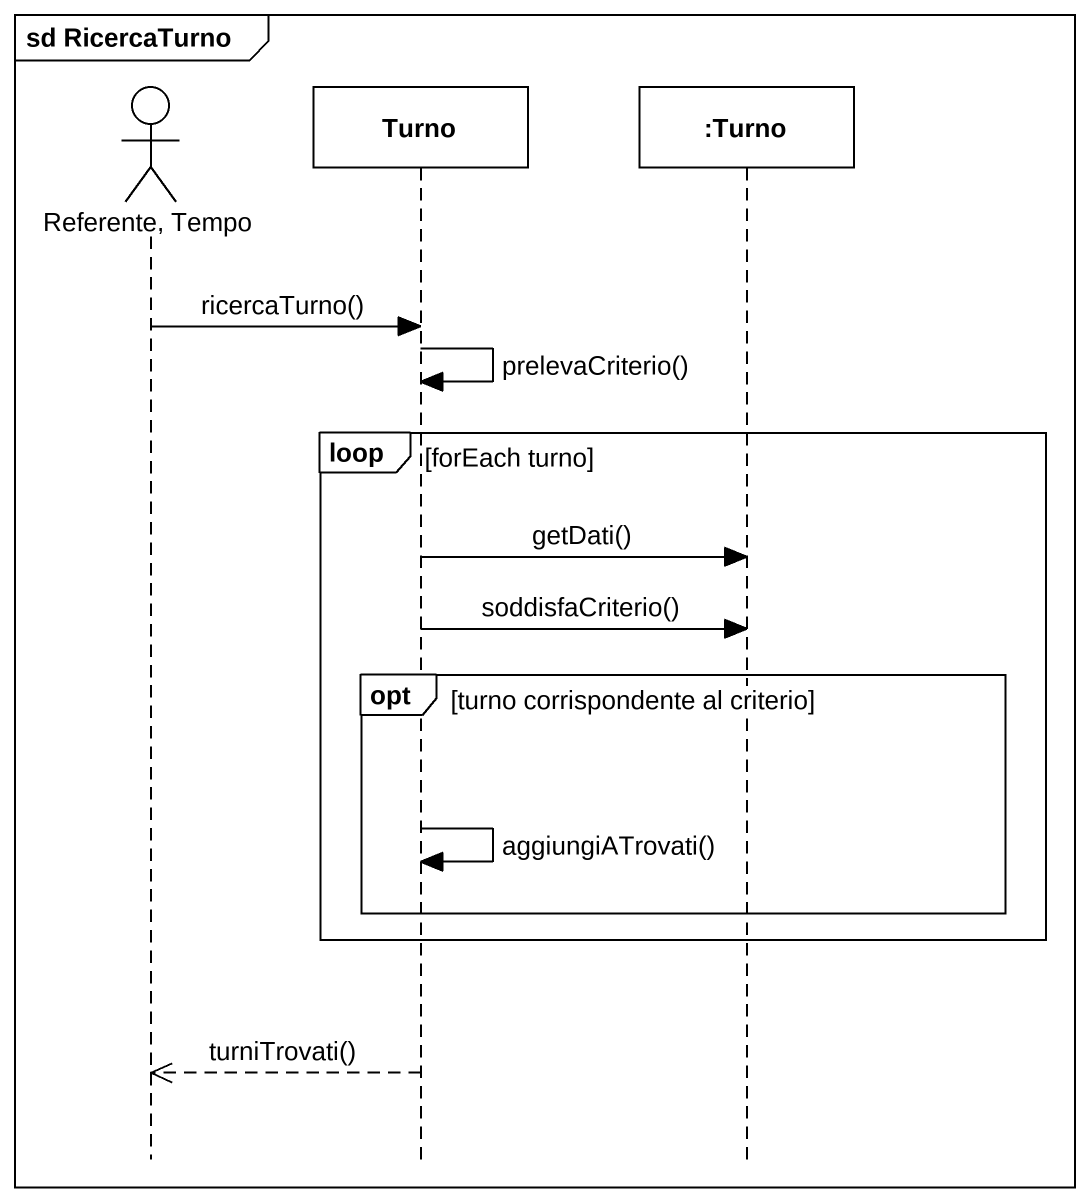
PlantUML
@startuml
mainframe sd RicercaTurno
hide footbox
actor "Referente, Tempo" as Referente_Tempo
participant Turno
participant ":Turno" as Turno_2

Referente_Tempo -> Turno : ricercaTurno()
Turno -> Turno : prelevaCriterio()
loop forEach turno
  Turno -> Turno_2 : getDati()
  Turno -> Turno_2 : soddisfaCriterio()
  opt turno corrispondente al criterio
    Turno -> Turno : aggiungiATrovati()
  end
end
Turno -->> Referente_Tempo : turniTrovati()
@enduml
